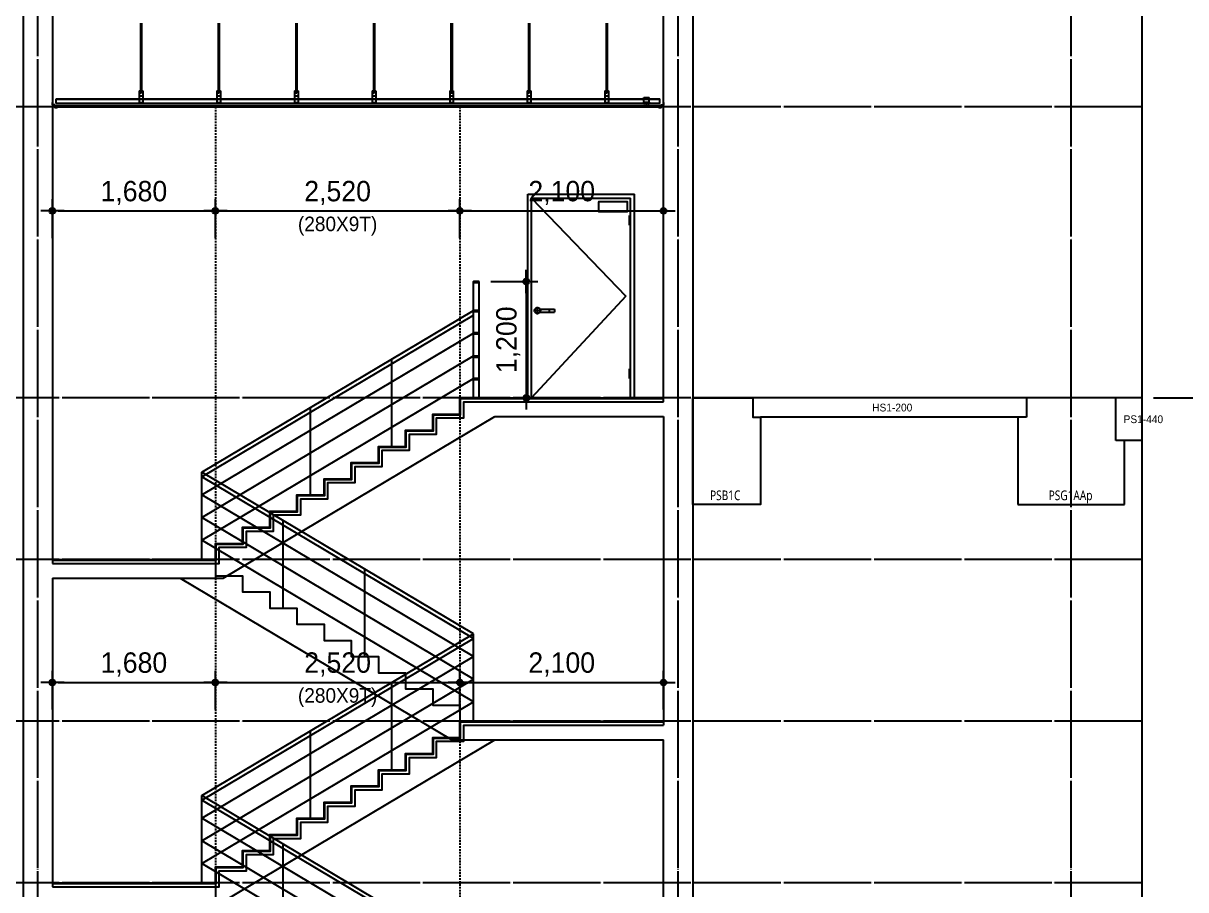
# Model space of a CAD drawing. Header units: millimetres. Extents: x 11948722 to 13111668, y -10771712 to -10232988.
# Drawn here: x 12690416 to 12702398, y -10476774 to -10467841 of the extents above; entities that cross this region are included whole.
import ezdxf
from ezdxf.enums import TextEntityAlignment as Align

# ---------------------------------------------------------------- set-up
doc = ezdxf.new("R2010")
doc.units = ezdxf.units.MM
doc.header["$LTSCALE"] = 150
doc.header["$MEASUREMENT"] = 0
for name, pattern in [('CEN', [6.2, 6, -0.1, 0, -0.1]), ('Xref-계단단면도$0$H', [1, 0.6, -0.4]), ('Xref-계단단면도$0$HIDDEN', [0.375, 0.25, -0.125])]:
    doc.linetypes.add(name, pattern=pattern)
doc.layers.get('0').update_dxf_attribs({"linetype": 'CONTINUOUS'})
doc.layers.get('Defpoints').update_dxf_attribs({"color": 117, "linetype": 'CONTINUOUS'})
for name, color, linetype in [('A-중심선', 10, 'CEN'), ('CON-C', 2, 'CONTINUOUS'), ('ELE-8', 8, 'CONTINUOUS'), ('Xref-계단단면도$0$3 dim0', 7, 'CONTINUOUS'), ('Xref-계단단면도$0$4', 4, 'CONTINUOUS'), ('Xref-계단단면도$0$8', 8, 'CONTINUOUS'), ('Xref-계단단면도$0$A-CEIL', 6, 'CONTINUOUS'), ('Xref-계단단면도$0$A-DIM', 7, 'CONTINUOUS'), ('Xref-계단단면도$0$FIN', 5, 'CONTINUOUS')]:
    doc.layers.add(name, color=color, linetype=linetype)
doc.styles.get("Standard").update_dxf_attribs({"font": 'NanumGothic.ttf'})
doc.styles.add('Xref-계단단면도$0$나눔고딕 Se', font='')
doc.styles.add('Xref-계단단면도$0$돋움', font='')
doc.styles.get('Xref-계단단면도$0$나눔고딕 Se').set_extended_font_data('Dotum')
doc.styles.get('Xref-계단단면도$0$돋움').set_extended_font_data('Dotum')
doc.dimstyles.new('Xref-계단단면도$0$A1-100', dxfattribs={"dimtxt": 3, "dimasz": 1, "dimexe": 2, "dimexo": 2, "dimgap": 1, "dimtad": 1, "dimdec": 0, "dimzin": 12, "dimdsep": 46, "dimlunit": 6, "dimtxsty": 'Xref-계단단면도$0$나눔고딕 Se', "dimblk1": 'Xref-계단단면도$0$DIMDOT', "dimblk2": 'Xref-계단단면도$0$DIMDOT', "dimsah": 1, "dimcen": -1, "dimdle": 2, "dimclrd": 256, "dimclre": 256, "dimclrt": 3, "dimadec": 0, "dimazin": 0, "dimtfac": 1, "dimtdec": 0, "dimtix": 1, "dimtmove": 2, "dimatfit": 3, "dimldrblk": 'Xref-계단단면도$0$DIMDOT', "dimfxl": 1, "dimtvp": 1, "dimtolj": 1, "dimtzin": 12, "dimlwd": -1, "dimlwe": -1, "dimarcsym": 0})

# ---------------------------------------------------------------- blocks, each defined once
blk = doc.blocks.new('Xref-계단단면도$0$DIMDOT')
at = {"color": 0}
blk.add_line((-2, 0), (2, 0), dxfattribs=at)
for radius in [0.5, 0.25]:
    blk.add_circle((0, 0), radius, dxfattribs=at)
blk = doc.blocks.new('*D627')
at = {"layer": 'Defpoints', "color": 0, "ltscale": 1200}
for p in [(12701946, -10471704), (12701946, -10481704), (12704946, -10481704)]:
    blk.add_point(p, dxfattribs=at)
at = {"layer": 'Xref-계단단면도$0$3 dim0'}
for p, q in [((12702066, -10471704), (12705066, -10471704)), ((12704946, -10471764), (12704946, -10481644)), ((12702066, -10481704), (12705066, -10481704))]:
    blk.add_line(p, q, dxfattribs=at)
at = {"layer": 'Xref-계단단면도$0$3 dim0', "ltscale": 1200, "xscale": 60, "yscale": 60, "zscale": 60}
for p, rotation in [((12704946, -10471704), 90), ((12704946, -10481704), 270)]:
    blk.add_blockref('Xref-계단단면도$0$DIMDOT', p, dxfattribs=dict(at, rotation=rotation))
at = {"layer": 'Xref-계단단면도$0$3 dim0', "color": 3, "ltscale": 1200, "insert": (12704761, -10476704), "char_height": 210, "attachment_point": 5, "rotation": 90, "style": 'Xref-계단단면도$0$나눔고딕 Se'}
blk.add_mtext('\\A1;10,000', dxfattribs=at)
blk = doc.blocks.new('*D631')
at = {"layer": 'Defpoints', "color": 0, "ltscale": 1200}
for p in [(12701946, -10461704), (12705546, -10461704), (12701946, -10491704)]:
    blk.add_point(p, dxfattribs=at)
at = {"layer": 'Xref-계단단면도$0$3 dim0'}
for p, q in [((12702066, -10461704), (12705666, -10461704)), ((12705546, -10491644), (12705546, -10461764)), ((12702066, -10491704), (12705666, -10491704))]:
    blk.add_line(p, q, dxfattribs=at)
at = {"layer": 'Xref-계단단면도$0$3 dim0', "ltscale": 1200, "xscale": 60, "yscale": 60, "zscale": 60}
for p, rotation in [((12705546, -10461704), 90), ((12705546, -10491704), 270)]:
    blk.add_blockref('Xref-계단단면도$0$DIMDOT', p, dxfattribs=dict(at, rotation=rotation))
at = {"layer": 'Xref-계단단면도$0$3 dim0', "color": 3, "ltscale": 1200, "insert": (12705361, -10476704), "char_height": 210, "attachment_point": 5, "rotation": 90, "style": 'Xref-계단단면도$0$나눔고딕 Se'}
blk.add_mtext('\\A1;30,000', dxfattribs=at)
blk = doc.blocks.new('*D672')
at = {"layer": 'Defpoints', "color": 0, "ltscale": 1200}
for p in [(12701946, -10461704), (12704946, -10461704), (12701946, -10471704)]:
    blk.add_point(p, dxfattribs=at)
at = {"layer": 'Xref-계단단면도$0$3 dim0'}
for p, q in [((12702066, -10461704), (12705066, -10461704)), ((12704946, -10471644), (12704946, -10461764)), ((12702066, -10471704), (12705066, -10471704))]:
    blk.add_line(p, q, dxfattribs=at)
at = {"layer": 'Xref-계단단면도$0$3 dim0', "ltscale": 1200, "xscale": 60, "yscale": 60, "zscale": 60}
for p, rotation in [((12704946, -10461704), 90), ((12704946, -10471704), 270)]:
    blk.add_blockref('Xref-계단단면도$0$DIMDOT', p, dxfattribs=dict(at, rotation=rotation))
at = {"layer": 'Xref-계단단면도$0$3 dim0', "color": 3, "ltscale": 1200, "insert": (12704761, -10466704), "char_height": 210, "attachment_point": 5, "rotation": 90, "style": 'Xref-계단단면도$0$나눔고딕 Se'}
blk.add_mtext('\\A1;10,000', dxfattribs=at)
blk = doc.blocks.new('*D654')
at = {"layer": 'Defpoints', "color": 0, "lineweight": -3, "ltscale": 1200}
for p in [(12692396, -10474637), (12690716, -10475037), (12692396, -10475037)]:
    blk.add_point(p, dxfattribs=at)
at = {"layer": 'Xref-계단단면도$0$3 dim0'}
for p, q in [((12690716, -10474917), (12690716, -10474517)), ((12692396, -10474917), (12692396, -10474517)), ((12690776, -10474637), (12692336, -10474637))]:
    blk.add_line(p, q, dxfattribs=at)
at = {"layer": 'Xref-계단단면도$0$3 dim0', "ltscale": 1200, "xscale": 60, "yscale": 60, "zscale": 60, "rotation": 180}
blk.add_blockref('Xref-계단단면도$0$DIMDOT', (12690716, -10474637), dxfattribs=at)
at = {"layer": 'Xref-계단단면도$0$3 dim0', "ltscale": 1200, "xscale": 60, "yscale": 60, "zscale": 60}
blk.add_blockref('Xref-계단단면도$0$DIMDOT', (12692396, -10474637), dxfattribs=at)
at = {"layer": 'Xref-계단단면도$0$3 dim0', "color": 3, "ltscale": 1200, "insert": (12691556, -10474451), "char_height": 210, "attachment_point": 5, "style": 'Xref-계단단면도$0$나눔고딕 Se'}
blk.add_mtext('\\A1;1,680', dxfattribs=at)
blk = doc.blocks.new('*D655')
at = {"layer": 'Defpoints', "color": 0, "lineweight": -3, "ltscale": 1200}
for p in [(12694916, -10474637), (12692396, -10475037), (12694916, -10475037)]:
    blk.add_point(p, dxfattribs=at)
at = {"layer": 'Xref-계단단면도$0$3 dim0'}
for p, q in [((12692396, -10474917), (12692396, -10474517)), ((12694916, -10474917), (12694916, -10474517)), ((12692456, -10474637), (12694856, -10474637))]:
    blk.add_line(p, q, dxfattribs=at)
at = {"layer": 'Xref-계단단면도$0$3 dim0', "ltscale": 1200, "xscale": 60, "yscale": 60, "zscale": 60, "rotation": 180}
blk.add_blockref('Xref-계단단면도$0$DIMDOT', (12692396, -10474637), dxfattribs=at)
at = {"layer": 'Xref-계단단면도$0$3 dim0', "ltscale": 1200, "xscale": 60, "yscale": 60, "zscale": 60}
blk.add_blockref('Xref-계단단면도$0$DIMDOT', (12694916, -10474637), dxfattribs=at)
at = {"layer": 'Xref-계단단면도$0$3 dim0', "color": 3, "ltscale": 1200, "char_height": 210, "attachment_point": 5, "style": 'Xref-계단단면도$0$나눔고딕 Se'}
for s, insert in [('\\A1;2,520', (12693656, -10474451)), ('\\H0.714286x;(280X9T)', (12693656, -10474793))]:
    blk.add_mtext(s, dxfattribs=dict(at, insert=insert))
blk = doc.blocks.new('*D656')
at = {"layer": 'Defpoints', "color": 0, "lineweight": -3, "ltscale": 1200}
for p in [(12697016, -10474637), (12694916, -10475037), (12697016, -10475037)]:
    blk.add_point(p, dxfattribs=at)
at = {"layer": 'Xref-계단단면도$0$3 dim0'}
for p, q in [((12694916, -10474917), (12694916, -10474517)), ((12697016, -10474917), (12697016, -10474517)), ((12694976, -10474637), (12696956, -10474637))]:
    blk.add_line(p, q, dxfattribs=at)
at = {"layer": 'Xref-계단단면도$0$3 dim0', "ltscale": 1200, "xscale": 60, "yscale": 60, "zscale": 60, "rotation": 180}
blk.add_blockref('Xref-계단단면도$0$DIMDOT', (12694916, -10474637), dxfattribs=at)
at = {"layer": 'Xref-계단단면도$0$3 dim0', "ltscale": 1200, "xscale": 60, "yscale": 60, "zscale": 60}
blk.add_blockref('Xref-계단단면도$0$DIMDOT', (12697016, -10474637), dxfattribs=at)
at = {"layer": 'Xref-계단단면도$0$3 dim0', "color": 3, "ltscale": 1200, "insert": (12695966, -10474451), "char_height": 210, "attachment_point": 5, "style": 'Xref-계단단면도$0$나눔고딕 Se'}
blk.add_mtext('\\A1;2,100', dxfattribs=at)
blk = doc.blocks.new('*D657')
at = {"layer": 'Defpoints', "color": 0, "lineweight": -3, "ltscale": 1200}
for p in [(12692396, -10469776), (12690716, -10470176), (12692396, -10470176)]:
    blk.add_point(p, dxfattribs=at)
at = {"layer": 'Xref-계단단면도$0$3 dim0'}
for p, q in [((12690716, -10470056), (12690716, -10469656)), ((12692396, -10470056), (12692396, -10469656)), ((12690776, -10469776), (12692336, -10469776))]:
    blk.add_line(p, q, dxfattribs=at)
at = {"layer": 'Xref-계단단면도$0$3 dim0', "ltscale": 1200, "xscale": 60, "yscale": 60, "zscale": 60, "rotation": 180}
blk.add_blockref('Xref-계단단면도$0$DIMDOT', (12690716, -10469776), dxfattribs=at)
at = {"layer": 'Xref-계단단면도$0$3 dim0', "ltscale": 1200, "xscale": 60, "yscale": 60, "zscale": 60}
blk.add_blockref('Xref-계단단면도$0$DIMDOT', (12692396, -10469776), dxfattribs=at)
at = {"layer": 'Xref-계단단면도$0$3 dim0', "color": 3, "ltscale": 1200, "insert": (12691556, -10469591), "char_height": 210, "attachment_point": 5, "style": 'Xref-계단단면도$0$나눔고딕 Se'}
blk.add_mtext('\\A1;1,680', dxfattribs=at)
blk = doc.blocks.new('*D658')
at = {"layer": 'Defpoints', "color": 0, "lineweight": -3, "ltscale": 1200}
for p in [(12694916, -10469776), (12692396, -10470176), (12694916, -10470176)]:
    blk.add_point(p, dxfattribs=at)
at = {"layer": 'Xref-계단단면도$0$3 dim0'}
for p, q in [((12692396, -10470056), (12692396, -10469656)), ((12694916, -10470056), (12694916, -10469656)), ((12692456, -10469776), (12694856, -10469776))]:
    blk.add_line(p, q, dxfattribs=at)
at = {"layer": 'Xref-계단단면도$0$3 dim0', "ltscale": 1200, "xscale": 60, "yscale": 60, "zscale": 60, "rotation": 180}
blk.add_blockref('Xref-계단단면도$0$DIMDOT', (12692396, -10469776), dxfattribs=at)
at = {"layer": 'Xref-계단단면도$0$3 dim0', "ltscale": 1200, "xscale": 60, "yscale": 60, "zscale": 60}
blk.add_blockref('Xref-계단단면도$0$DIMDOT', (12694916, -10469776), dxfattribs=at)
at = {"layer": 'Xref-계단단면도$0$3 dim0', "color": 3, "ltscale": 1200, "char_height": 210, "attachment_point": 5, "style": 'Xref-계단단면도$0$나눔고딕 Se'}
for s, insert in [('\\A1;2,520', (12693656, -10469591)), ('\\H0.714286x;(280X9T)', (12693656, -10469932))]:
    blk.add_mtext(s, dxfattribs=dict(at, insert=insert))
blk = doc.blocks.new('*D659')
at = {"layer": 'Defpoints', "color": 0, "lineweight": -3, "ltscale": 1200}
for p in [(12697016, -10469776), (12694916, -10470176), (12697016, -10470176)]:
    blk.add_point(p, dxfattribs=at)
at = {"layer": 'Xref-계단단면도$0$3 dim0'}
for p, q in [((12694916, -10470056), (12694916, -10469656)), ((12697016, -10470056), (12697016, -10469656)), ((12694976, -10469776), (12696956, -10469776))]:
    blk.add_line(p, q, dxfattribs=at)
at = {"layer": 'Xref-계단단면도$0$3 dim0', "ltscale": 1200, "xscale": 60, "yscale": 60, "zscale": 60, "rotation": 180}
blk.add_blockref('Xref-계단단면도$0$DIMDOT', (12694916, -10469776), dxfattribs=at)
at = {"layer": 'Xref-계단단면도$0$3 dim0', "ltscale": 1200, "xscale": 60, "yscale": 60, "zscale": 60}
blk.add_blockref('Xref-계단단면도$0$DIMDOT', (12697016, -10469776), dxfattribs=at)
at = {"layer": 'Xref-계단단면도$0$3 dim0', "color": 3, "ltscale": 1200, "insert": (12695966, -10469591), "char_height": 210, "attachment_point": 5, "style": 'Xref-계단단면도$0$나눔고딕 Se'}
blk.add_mtext('\\A1;2,100', dxfattribs=at)
blk = doc.blocks.new('*D669')
at = {"layer": 'Defpoints', "color": 0, "lineweight": -3, "ltscale": 1200}
for p in [(12695116, -10470504), (12695116, -10471704), (12695601, -10471704)]:
    blk.add_point(p, dxfattribs=at)
at = {"layer": 'Xref-계단단면도$0$3 dim0'}
for p, q in [((12695236, -10470504), (12695721, -10470504)), ((12695601, -10470564), (12695601, -10471644)), ((12695236, -10471704), (12695721, -10471704))]:
    blk.add_line(p, q, dxfattribs=at)
at = {"layer": 'Xref-계단단면도$0$3 dim0', "ltscale": 1200, "xscale": 60, "yscale": 60, "zscale": 60}
for p, rotation in [((12695601, -10470504), 90), ((12695601, -10471704), 270)]:
    blk.add_blockref('Xref-계단단면도$0$DIMDOT', p, dxfattribs=dict(at, rotation=rotation))
at = {"layer": 'Xref-계단단면도$0$3 dim0', "color": 3, "ltscale": 1200, "insert": (12695415, -10471104), "char_height": 210, "attachment_point": 5, "rotation": 90, "style": 'Xref-계단단면도$0$나눔고딕 Se'}
blk.add_mtext('\\A1;1,200', dxfattribs=at)
blk = doc.blocks.new('A$C52377B3B')
at = {"layer": 'ELE-8', "ltscale": 300}
for p, q in [((-1100, 2100), (0, 2100)), ((-1100, 0), (-1100, 2100)), ((-1060, 2060), (-90, 1050)), ((-1060, 2060), (-40, 2060)), ((-1060, 0), (-1060, 2060)), ((-40, 0), (-40, 2060)), ((0, 0), (0, 2100)), ((-50, 1880), (-40, 1880)), ((-50, 1780), (-50, 1880)), ((-50, 1780), (-40, 1780)), ((-90, 1050), (-1060, 0)), ((-1040, 900), (-960, 900)), ((-1000, 860), (-1000, 940)), ((-974, 915), (-824, 915)), ((-974, 885), (-824, 885)), ((-50, 300), (-40, 300)), ((-50, 200), (-50, 300)), ((-50, 200), (-40, 200)), ((-1100, 0), (0, 0))]:
    blk.add_line(p, q, dxfattribs=at)
blk.add_lwpolyline([(-372, 2023), (-372, 1924, 0.414214), (-371, 1923), (-72, 1923, 0.414214), (-72, 1924), (-72, 2023, 0.414214), (-72, 2023), (-371, 2023, 0.414214)], format="xyb", close=True, dxfattribs=at)
blk.add_circle((-1000, 900), 30, dxfattribs=at)
for start, end in [(150, 210), (330, 30)]:
    blk.add_arc((-850, 900), 30, start, end, dxfattribs=at)
blk = doc.blocks.new('PSB1C')
at = {"layer": 'CON-C', "ltscale": 1200, "flags": 128}
blk.add_lwpolyline([(-350, 0), (-350, 1100), (270, 1100), (270, 900), (350, 900), (350, 0)], close=True, dxfattribs=at)
at = {"layer": 'Defpoints', "color": 1, "width": 0.8}
blk.add_text('PSB1C', height=99.8, dxfattribs=at).set_placement((-171, 96), align=Align.MIDDLE_LEFT)
blk = doc.blocks.new('PSG1AAp')
at = {"layer": 'CON-C', "ltscale": 1200}
for p, q in [((460, 1100), (-460, 1100)), ((-460, 1100), (-460, 900)), ((460, 660), (460, 1100)), ((-550, 900), (-550, 0)), ((-460, 900), (-550, 900)), ((550, 660), (460, 660)), ((550, 0), (550, 660)), ((-550, 0), (550, 0))]:
    blk.add_line(p, q, dxfattribs=at)
at = {"layer": 'Defpoints', "color": 1, "width": 0.8}
blk.add_text('PSG1AAp', height=99.8, dxfattribs=at).set_placement((-231, 96), align=Align.MIDDLE_LEFT)
blk = doc.blocks.new('zw$3F14')
at = {"layer": 'Xref-계단단면도$0$A-CEIL', "ltscale": 1200}
for p, q in [((0, 0), (0, 1200)), ((60, 0), (60, 1200))]:
    blk.add_line(p, q, dxfattribs=at)
at = {"layer": 'Xref-계단단면도$0$A-CEIL', "color": 4, "ltscale": 1200}
for points in [[(60, 1200), (0, 1200), (0, 1191), (60, 1191)], [(60, 900), (0, 900), (0, 891), (60, 891)], [(60, 670), (0, 670), (0, 661), (60, 661)], [(60, 430), (0, 430), (0, 421), (60, 421)], [(60, 200), (0, 200), (0, 191), (60, 191)]]:
    blk.add_lwpolyline(points, close=True, dxfattribs=at)

msp = doc.modelspace()

# ---------------------------------------------------------------- linework, layer by layer
at = {"layer": 'A-중심선'}
for p, q in [((12690565.8, -10505384.5), (12690565.8, -10458703.5)), ((12697165.8, -10505384.5), (12697165.8, -10458703.5)), ((12701215.8, -10505384.5), (12701215.8, -10458703.5)), ((12701946.5, -10468703.5), (12684320.5, -10468703.5)), ((12701946.5, -10471703.5), (12684320.5, -10471703.5)), ((12701946.5, -10473370.2), (12684320.5, -10473370.2)), ((12701946.5, -10475036.9), (12684320.5, -10475036.9)), ((12701946.5, -10476703.5), (12684320.5, -10476703.5))]:
    msp.add_line(p, q, dxfattribs=at)
at = {"layer": 'CON-C', "ltscale": 1200}
for p, q in [((12697315.8, -10461953.5), (12697315.8, -10501943.5)), ((12690715.8, -10462203.6), (12690715.8, -10473410.2)), ((12697015.8, -10471743.5), (12697015.8, -10462204.4)), ((12690415.8, -10463153.5), (12690415.8, -10501943.5)), ((12692477, -10473560.2), (12695277, -10471893.5)), ((12695277, -10471893.5), (12697015.8, -10471893.5)), ((12690715.8, -10473560.2), (12690715.8, -10476743.5)), ((12690715.8, -10473560.2), (12692477, -10473560.2)), ((12692477, -10476893.5), (12695277, -10475226.9)), ((12695277, -10475226.9), (12697015.8, -10475226.9))]:
    msp.add_line(p, q, dxfattribs=at)
for points in [[(12700755.8, -10471703.5), (12697935.8, -10471703.5)], [(12701946.5, -10471703.5), (12701675.8, -10471703.5)], [(12697015.8, -10471893.5), (12697015.8, -10475076.9)], [(12700665.8, -10471903.5), (12698015.8, -10471903.5)], [(12701946.5, -10472143.5), (12701765.8, -10472143.5)], [(12697015.8, -10478410.2), (12697015.8, -10475226.9)]]:
    msp.add_lwpolyline(points, dxfattribs=at)
at = {"layer": 'CON-C', "ltscale": 1200, "flags": 128}
for points in [[(12690715.8, -10473410.2), (12692435.8, -10473410.2), (12692435.8, -10473243.5), (12692715.8, -10473243.5), (12692715.8, -10473076.9), (12692995.8, -10473076.9), (12692995.8, -10472910.2), (12693275.8, -10472910.2), (12693275.8, -10472743.5), (12693555.8, -10472743.5), (12693555.8, -10472576.9), (12693835.8, -10472576.9), (12693835.8, -10472410.2), (12694115.8, -10472410.2), (12694115.8, -10472243.5), (12694395.8, -10472243.5), (12694395.8, -10472076.9), (12694675.8, -10472076.9), (12694675.8, -10471910.2), (12694955.8, -10471910.2), (12694955.8, -10471743.5), (12697015.8, -10471743.5)], [(12690715.8, -10476743.5), (12692435.8, -10476743.5), (12692435.8, -10476576.9), (12692715.8, -10476576.9), (12692715.8, -10476410.2), (12692995.8, -10476410.2), (12692995.8, -10476243.5), (12693275.8, -10476243.5), (12693275.8, -10476076.9), (12693555.8, -10476076.9), (12693555.8, -10475910.2), (12693835.8, -10475910.2), (12693835.8, -10475743.5), (12694115.8, -10475743.5), (12694115.8, -10475576.9), (12694395.8, -10475576.9), (12694395.8, -10475410.2), (12694675.8, -10475410.2), (12694675.8, -10475243.5), (12694955.8, -10475243.5), (12694955.8, -10475076.9), (12697015.8, -10475076.9)]]:
    msp.add_lwpolyline(points, dxfattribs=at)
at = {"layer": 'Defpoints', "ltscale": 1200}
msp.add_lwpolyline([(12684320.5, -10458703.5), (12701946.5, -10458703.5), (12701946.5, -10505384.5), (12684320.5, -10505384.5)], close=True, dxfattribs=at)
at = {"layer": 'ELE-8', "ltscale": 300}
for p, q in [((12695055.8, -10474136.9), (12692255.8, -10472470.2)), ((12692255.8, -10473370.2), (12692255.8, -10472470.2)), ((12695055.8, -10474183.4), (12692255.8, -10472516.7)), ((12695055.8, -10474369.6), (12692255.8, -10472702.9)), ((12695055.8, -10474602.4), (12692255.8, -10472935.7)), ((12693095.8, -10473870.2), (12693095.8, -10472970.2)), ((12695055.8, -10474835.1), (12692255.8, -10473168.4)), ((12693935.8, -10474370.2), (12693935.8, -10473470.2)), ((12690715.8, -10473560.2), (12692034.5, -10473560.2)), ((12692034.5, -10473560.2), (12694834.5, -10475226.9)), ((12695055.8, -10475036.9), (12695055.8, -10474136.9)), ((12694834.5, -10475226.9), (12697015.8, -10475226.9)), ((12695055.8, -10477470.2), (12692255.8, -10475803.5)), ((12692255.8, -10476703.5), (12692255.8, -10475803.5)), ((12695055.8, -10477516.7), (12692255.8, -10475850.1)), ((12695055.8, -10477702.9), (12692255.8, -10476036.3)), ((12695055.8, -10477935.7), (12692255.8, -10476269)), ((12693095.8, -10477203.5), (12693095.8, -10476303.5)), ((12695055.8, -10478168.4), (12692255.8, -10476501.8))]:
    msp.add_line(p, q, dxfattribs=at)
at = {"layer": 'ELE-8', "ltscale": 300, "flags": 128}
for points in [[(12690715.8, -10473370.2), (12692395.8, -10473370.2), (12692395.8, -10473536.9), (12692675.8, -10473536.9), (12692675.8, -10473703.5), (12692955.8, -10473703.5), (12692955.8, -10473870.2), (12693235.8, -10473870.2), (12693235.8, -10474036.9), (12693515.8, -10474036.9), (12693515.8, -10474203.5), (12693795.8, -10474203.5), (12693795.8, -10474370.2), (12694075.8, -10474370.2), (12694075.8, -10474536.9), (12694355.8, -10474536.9), (12694355.8, -10474703.5), (12694635.8, -10474703.5), (12694635.8, -10474870.2), (12694915.8, -10474870.2), (12694915.8, -10475036.9), (12697015.8, -10475036.9)], [(12690715.8, -10476703.5), (12692395.8, -10476703.5), (12692395.8, -10476870.2), (12692675.8, -10476870.2), (12692675.8, -10477036.9), (12692955.8, -10477036.9), (12692955.8, -10477203.5), (12693235.8, -10477203.5), (12693235.8, -10477370.2), (12693515.8, -10477370.2), (12693515.8, -10477536.9), (12693795.8, -10477536.9), (12693795.8, -10477703.5), (12694075.8, -10477703.5), (12694075.8, -10477870.2), (12694355.8, -10477870.2), (12694355.8, -10478036.9), (12694635.8, -10478036.9), (12694635.8, -10478203.5), (12694915.8, -10478203.5), (12694915.8, -10478370.2), (12697015.8, -10478370.2)]]:
    msp.add_lwpolyline(points, dxfattribs=at)
at = {"layer": 'Xref-계단단면도$0$4', "ltscale": 0.1}
for points in [[(12690765.8, -10468709.5), (12690765.8, -10468703.5), (12690764.8, -10468703.5), (12690764.8, -10468708.5), (12690741.8, -10468708.5), (12690741.8, -10468683.5), (12690716.8, -10468683.5), (12690716.8, -10468659.5), (12690715.8, -10468659.5), (12690715.8, -10468684.5), (12690740.8, -10468684.5), (12690740.8, -10468709.5), (12690765.8, -10468709.5)], [(12696965.8, -10468709.5), (12696965.8, -10468703.5), (12696966.8, -10468703.5), (12696966.8, -10468708.5), (12696989.8, -10468708.5), (12696989.8, -10468683.5), (12697014.8, -10468683.5), (12697014.8, -10468659.5), (12697015.8, -10468659.5), (12697015.8, -10468684.5), (12696990.8, -10468684.5), (12696990.8, -10468709.5), (12696965.8, -10468709.5)]]:
    msp.add_lwpolyline(points, dxfattribs=at)
at = {"layer": 'Xref-계단단면도$0$8'}
for p, q in [((12691624.2, -10467841), (12691624.2, -10468534.8)), ((12691635.4, -10467841), (12691635.4, -10468534.8)), ((12692424.2, -10467841), (12692424.2, -10468534.8)), ((12692435.4, -10467841), (12692435.4, -10468534.8)), ((12693224.2, -10467841), (12693224.2, -10468534.8)), ((12693235.4, -10467841), (12693235.4, -10468534.8)), ((12694024.2, -10467841), (12694024.2, -10468534.8)), ((12694035.4, -10467841), (12694035.4, -10468534.8)), ((12694824.2, -10467841), (12694824.2, -10468534.8)), ((12694835.4, -10467841), (12694835.4, -10468534.8)), ((12695624.2, -10467841), (12695624.2, -10468534.8)), ((12695635.4, -10467841), (12695635.4, -10468534.8)), ((12696424.2, -10467841), (12696424.2, -10468534.8)), ((12696435.4, -10467841), (12696435.4, -10468534.8)), ((12691611, -10468538.5), (12691611, -10468657.3)), ((12691611, -10468538.5), (12691648.5, -10468538.5)), ((12691611, -10468542.3), (12691648.5, -10468542.3)), ((12691611, -10468588.5), (12691648.5, -10468588.5)), ((12691618.5, -10468534.8), (12691641, -10468534.8)), ((12691618.5, -10468534.8), (12691618.5, -10468538.5)), ((12691618.5, -10468542.3), (12691618.5, -10468546)), ((12691618.5, -10468546), (12691641, -10468546)), ((12691622.3, -10468534.8), (12691622.3, -10468538.5)), ((12691622.3, -10468542.3), (12691622.3, -10468546)), ((12691624.2, -10468529.8), (12691635.4, -10468529.8)), ((12691624.2, -10468532.3), (12691635.4, -10468532.3)), ((12691624.2, -10468546), (12691624.2, -10468557.3)), ((12691624.2, -10468547.3), (12691635.4, -10468547.3)), ((12691624.2, -10468549.8), (12691635.4, -10468549.8)), ((12691624.2, -10468552.3), (12691635.4, -10468552.3)), ((12691624.2, -10468554.8), (12691635.4, -10468554.8)), ((12691624.2, -10468554.8), (12691635.4, -10468554.8)), ((12691624.2, -10468557.3), (12691635.4, -10468557.3)), ((12691635.4, -10468546), (12691635.4, -10468557.3)), ((12691637.3, -10468534.8), (12691637.3, -10468538.5)), ((12691637.3, -10468542.3), (12691637.3, -10468546)), ((12691641, -10468534.8), (12691641, -10468538.5)), ((12691641, -10468542.3), (12691641, -10468546)), ((12691648.5, -10468538.5), (12691648.5, -10468657.3)), ((12692411, -10468538.5), (12692411, -10468657.3)), ((12692411, -10468538.5), (12692448.5, -10468538.5)), ((12692411, -10468542.3), (12692448.5, -10468542.3)), ((12692411, -10468588.5), (12692448.5, -10468588.5)), ((12692418.5, -10468534.8), (12692441, -10468534.8)), ((12692418.5, -10468534.8), (12692418.5, -10468538.5)), ((12692418.5, -10468542.3), (12692418.5, -10468546)), ((12692418.5, -10468546), (12692441, -10468546)), ((12692422.3, -10468534.8), (12692422.3, -10468538.5)), ((12692422.3, -10468542.3), (12692422.3, -10468546)), ((12692424.2, -10468529.8), (12692435.4, -10468529.8)), ((12692424.2, -10468532.3), (12692435.4, -10468532.3)), ((12692424.2, -10468546), (12692424.2, -10468557.3)), ((12692424.2, -10468547.3), (12692435.4, -10468547.3)), ((12692424.2, -10468549.8), (12692435.4, -10468549.8)), ((12692424.2, -10468552.3), (12692435.4, -10468552.3)), ((12692424.2, -10468554.8), (12692435.4, -10468554.8)), ((12692424.2, -10468554.8), (12692435.4, -10468554.8)), ((12692424.2, -10468557.3), (12692435.4, -10468557.3)), ((12692435.4, -10468546), (12692435.4, -10468557.3)), ((12692437.3, -10468534.8), (12692437.3, -10468538.5)), ((12692437.3, -10468542.3), (12692437.3, -10468546)), ((12692441, -10468534.8), (12692441, -10468538.5)), ((12692441, -10468542.3), (12692441, -10468546)), ((12692448.5, -10468538.5), (12692448.5, -10468657.3)), ((12693211, -10468538.5), (12693211, -10468657.3)), ((12693211, -10468538.5), (12693248.5, -10468538.5)), ((12693211, -10468542.3), (12693248.5, -10468542.3)), ((12693211, -10468588.5), (12693248.5, -10468588.5)), ((12693218.5, -10468534.8), (12693241, -10468534.8)), ((12693218.5, -10468534.8), (12693218.5, -10468538.5)), ((12693218.5, -10468542.3), (12693218.5, -10468546)), ((12693218.5, -10468546), (12693241, -10468546)), ((12693222.3, -10468534.8), (12693222.3, -10468538.5)), ((12693222.3, -10468542.3), (12693222.3, -10468546)), ((12693224.2, -10468529.8), (12693235.4, -10468529.8)), ((12693224.2, -10468532.3), (12693235.4, -10468532.3)), ((12693224.2, -10468546), (12693224.2, -10468557.3)), ((12693224.2, -10468547.3), (12693235.4, -10468547.3)), ((12693224.2, -10468549.8), (12693235.4, -10468549.8)), ((12693224.2, -10468552.3), (12693235.4, -10468552.3)), ((12693224.2, -10468554.8), (12693235.4, -10468554.8)), ((12693224.2, -10468554.8), (12693235.4, -10468554.8)), ((12693224.2, -10468557.3), (12693235.4, -10468557.3)), ((12693235.4, -10468546), (12693235.4, -10468557.3)), ((12693237.3, -10468534.8), (12693237.3, -10468538.5)), ((12693237.3, -10468542.3), (12693237.3, -10468546)), ((12693241, -10468534.8), (12693241, -10468538.5)), ((12693241, -10468542.3), (12693241, -10468546)), ((12693248.5, -10468538.5), (12693248.5, -10468657.3)), ((12694011, -10468538.5), (12694011, -10468657.3)), ((12694011, -10468538.5), (12694048.5, -10468538.5)), ((12694011, -10468542.3), (12694048.5, -10468542.3)), ((12694011, -10468588.5), (12694048.5, -10468588.5)), ((12694018.5, -10468534.8), (12694041, -10468534.8)), ((12694018.5, -10468534.8), (12694018.5, -10468538.5)), ((12694018.5, -10468542.3), (12694018.5, -10468546)), ((12694018.5, -10468546), (12694041, -10468546)), ((12694022.3, -10468534.8), (12694022.3, -10468538.5)), ((12694022.3, -10468542.3), (12694022.3, -10468546)), ((12694024.2, -10468529.8), (12694035.4, -10468529.8)), ((12694024.2, -10468532.3), (12694035.4, -10468532.3)), ((12694024.2, -10468546), (12694024.2, -10468557.3)), ((12694024.2, -10468547.3), (12694035.4, -10468547.3)), ((12694024.2, -10468549.8), (12694035.4, -10468549.8)), ((12694024.2, -10468552.3), (12694035.4, -10468552.3)), ((12694024.2, -10468554.8), (12694035.4, -10468554.8)), ((12694024.2, -10468554.8), (12694035.4, -10468554.8)), ((12694024.2, -10468557.3), (12694035.4, -10468557.3)), ((12694035.4, -10468546), (12694035.4, -10468557.3)), ((12694037.3, -10468534.8), (12694037.3, -10468538.5)), ((12694037.3, -10468542.3), (12694037.3, -10468546)), ((12694041, -10468534.8), (12694041, -10468538.5)), ((12694041, -10468542.3), (12694041, -10468546)), ((12694048.5, -10468538.5), (12694048.5, -10468657.3)), ((12694811, -10468538.5), (12694848.5, -10468538.5)), ((12694811, -10468538.5), (12694811, -10468657.3)), ((12694811, -10468542.3), (12694848.5, -10468542.3)), ((12694811, -10468588.5), (12694848.5, -10468588.5)), ((12694818.5, -10468534.8), (12694841, -10468534.8)), ((12694818.5, -10468534.8), (12694818.5, -10468538.5)), ((12694818.5, -10468542.3), (12694818.5, -10468546)), ((12694818.5, -10468546), (12694841, -10468546)), ((12694822.3, -10468534.8), (12694822.3, -10468538.5)), ((12694822.3, -10468542.3), (12694822.3, -10468546)), ((12694824.2, -10468529.8), (12694835.4, -10468529.8)), ((12694824.2, -10468532.3), (12694835.4, -10468532.3)), ((12694824.2, -10468546), (12694824.2, -10468557.3)), ((12694824.2, -10468547.3), (12694835.4, -10468547.3)), ((12694824.2, -10468549.8), (12694835.4, -10468549.8)), ((12694824.2, -10468552.3), (12694835.4, -10468552.3)), ((12694824.2, -10468554.8), (12694835.4, -10468554.8)), ((12694824.2, -10468554.8), (12694835.4, -10468554.8)), ((12694824.2, -10468557.3), (12694835.4, -10468557.3)), ((12694835.4, -10468546), (12694835.4, -10468557.3)), ((12694837.3, -10468534.8), (12694837.3, -10468538.5)), ((12694837.3, -10468542.3), (12694837.3, -10468546)), ((12694841, -10468534.8), (12694841, -10468538.5)), ((12694841, -10468542.3), (12694841, -10468546)), ((12694848.5, -10468538.5), (12694848.5, -10468657.3)), ((12695611, -10468538.5), (12695611, -10468657.3)), ((12695611, -10468538.5), (12695648.5, -10468538.5)), ((12695611, -10468542.3), (12695648.5, -10468542.3)), ((12695611, -10468588.5), (12695648.5, -10468588.5)), ((12695618.5, -10468534.8), (12695618.5, -10468538.5)), ((12695618.5, -10468534.8), (12695641, -10468534.8)), ((12695618.5, -10468542.3), (12695618.5, -10468546)), ((12695618.5, -10468546), (12695641, -10468546)), ((12695622.3, -10468534.8), (12695622.3, -10468538.5)), ((12695622.3, -10468542.3), (12695622.3, -10468546)), ((12695624.2, -10468529.8), (12695635.4, -10468529.8)), ((12695624.2, -10468532.3), (12695635.4, -10468532.3)), ((12695624.2, -10468546), (12695624.2, -10468557.3)), ((12695624.2, -10468547.3), (12695635.4, -10468547.3)), ((12695624.2, -10468549.8), (12695635.4, -10468549.8)), ((12695624.2, -10468552.3), (12695635.4, -10468552.3)), ((12695624.2, -10468554.8), (12695635.4, -10468554.8)), ((12695624.2, -10468554.8), (12695635.4, -10468554.8)), ((12695624.2, -10468557.3), (12695635.4, -10468557.3)), ((12695635.4, -10468546), (12695635.4, -10468557.3)), ((12695637.3, -10468534.8), (12695637.3, -10468538.5)), ((12695637.3, -10468542.3), (12695637.3, -10468546)), ((12695641, -10468534.8), (12695641, -10468538.5)), ((12695641, -10468542.3), (12695641, -10468546)), ((12695648.5, -10468538.5), (12695648.5, -10468657.3)), ((12696411, -10468538.5), (12696411, -10468657.3)), ((12696411, -10468538.5), (12696448.5, -10468538.5)), ((12696411, -10468542.3), (12696448.5, -10468542.3)), ((12696411, -10468588.5), (12696448.5, -10468588.5)), ((12696418.5, -10468534.8), (12696418.5, -10468538.5)), ((12696418.5, -10468534.8), (12696441, -10468534.8)), ((12696418.5, -10468542.3), (12696418.5, -10468546)), ((12696418.5, -10468546), (12696441, -10468546)), ((12696422.3, -10468534.8), (12696422.3, -10468538.5)), ((12696422.3, -10468542.3), (12696422.3, -10468546)), ((12696424.2, -10468529.8), (12696435.4, -10468529.8)), ((12696424.2, -10468532.3), (12696435.4, -10468532.3)), ((12696424.2, -10468546), (12696424.2, -10468557.3)), ((12696424.2, -10468547.3), (12696435.4, -10468547.3)), ((12696424.2, -10468549.8), (12696435.4, -10468549.8)), ((12696424.2, -10468552.3), (12696435.4, -10468552.3)), ((12696424.2, -10468554.8), (12696435.4, -10468554.8)), ((12696424.2, -10468554.8), (12696435.4, -10468554.8)), ((12696424.2, -10468557.3), (12696435.4, -10468557.3)), ((12696435.4, -10468546), (12696435.4, -10468557.3)), ((12696437.3, -10468534.8), (12696437.3, -10468538.5)), ((12696437.3, -10468542.3), (12696437.3, -10468546)), ((12696441, -10468534.8), (12696441, -10468538.5)), ((12696441, -10468542.3), (12696441, -10468546)), ((12696448.5, -10468538.5), (12696448.5, -10468657.3)), ((12696812.2, -10468604.8), (12696868.4, -10468604.8)), ((12696812.2, -10468648.5), (12696812.2, -10468604.8)), ((12696812.2, -10468607.3), (12696868.4, -10468607.3)), ((12696812.2, -10468616), (12696815.9, -10468616)), ((12696817.9, -10468616), (12696820.9, -10468616)), ((12696820.9, -10468610.1), (12696820.9, -10468604.8)), ((12696820.9, -10468616), (12696820.9, -10468611.8)), ((12696835.9, -10468610.1), (12696835.9, -10468604.8)), ((12696835.9, -10468616), (12696835.9, -10468611.8)), ((12696835.9, -10468616), (12696839, -10468616)), ((12696840.7, -10468616), (12696844.7, -10468616)), ((12696844.7, -10468610.1), (12696844.7, -10468604.8)), ((12696844.7, -10468616), (12696844.7, -10468611.8)), ((12696859.7, -10468610.1), (12696859.7, -10468604.8)), ((12696859.7, -10468616), (12696859.7, -10468611.8)), ((12696859.7, -10468616), (12696863.5, -10468616)), ((12696864.8, -10468616), (12696868.4, -10468616)), ((12696868.4, -10468648.5), (12696868.4, -10468604.8)), ((12691611, -10468657.3), (12691648.5, -10468657.3)), ((12692411, -10468657.3), (12692448.5, -10468657.3)), ((12693211, -10468657.3), (12693248.5, -10468657.3)), ((12694011, -10468657.3), (12694048.5, -10468657.3)), ((12694811, -10468657.3), (12694848.5, -10468657.3)), ((12695611, -10468657.3), (12695648.5, -10468657.3)), ((12696411, -10468657.3), (12696448.5, -10468657.3)), ((12696818.4, -10468654.8), (12696812.2, -10468648.5)), ((12696812.2, -10468654.8), (12696818.4, -10468654.8)), ((12696812.2, -10468678.5), (12696812.2, -10468654.8)), ((12696819.7, -10468678.5), (12696812.2, -10468678.5)), ((12696814.7, -10468657.3), (12696818.4, -10468657.3)), ((12696814.7, -10468676), (12696814.7, -10468657.3)), ((12696814.7, -10468664.8), (12696865.9, -10468664.8)), ((12696817.6, -10468676), (12696814.7, -10468676)), ((12696818.4, -10468657.3), (12696818.4, -10468654.8)), ((12696818.4, -10468654.8), (12696862.2, -10468654.8)), ((12696848.4, -10468678.5), (12696832.2, -10468678.5)), ((12696846.3, -10468676), (12696834.3, -10468676)), ((12696868.4, -10468678.5), (12696860.9, -10468678.5)), ((12696862.2, -10468654.8), (12696868.4, -10468648.5)), ((12696862.2, -10468657.3), (12696862.2, -10468654.8)), ((12696862.2, -10468654.8), (12696868.4, -10468654.8)), ((12696862.2, -10468657.3), (12696865.9, -10468657.3)), ((12696865.9, -10468676), (12696863.1, -10468676)), ((12696865.9, -10468657.3), (12696865.9, -10468676)), ((12696868.4, -10468654.8), (12696868.4, -10468678.5))]:
    msp.add_line(p, q, dxfattribs=at)
at = {"layer": 'Xref-계단단면도$0$8', "linetype": 'Xref-계단단면도$0$HIDDEN', "ltscale": 0.1}
for p, q in [((12690754.8, -10468623.5), (12696976.8, -10468623.5)), ((12690754.8, -10468663.5), (12696976.8, -10468663.5))]:
    msp.add_line(p, q, dxfattribs=at)
at = {"layer": 'Xref-계단단면도$0$8'}
for centre, radius, start, end in [((12696825.9, -10468678.5), 8.75, 16.60155, 163.39845), ((12696825.9, -10468678.5), 6.25, 0, 180), ((12696854.7, -10468678.5), 8.75, 16.60155, 163.39845), ((12696854.7, -10468678.5), 6.25, 0, 180)]:
    msp.add_arc(centre, radius, start, end, dxfattribs=at)
at = {"layer": 'Xref-계단단면도$0$A-CEIL', "ltscale": 1200}
for p, q in [((12692255.8, -10472470.2), (12695055.8, -10470803.5)), ((12692255.8, -10472516.7), (12695055.8, -10470850.1)), ((12692255.8, -10472702.9), (12695055.8, -10471036.3)), ((12692255.8, -10472935.7), (12695055.8, -10471269)), ((12694215.8, -10472203.5), (12694215.8, -10471303.5)), ((12692255.8, -10473168.4), (12695055.8, -10471501.8)), ((12693375.8, -10472703.5), (12693375.8, -10471803.5)), ((12692255.8, -10473370.2), (12692255.8, -10472470.2)), ((12692255.8, -10475803.5), (12695055.8, -10474136.9)), ((12692255.8, -10475850.1), (12695055.8, -10474183.4)), ((12695055.8, -10475036.9), (12695055.8, -10474136.9)), ((12692255.8, -10476036.3), (12695055.8, -10474369.6)), ((12692255.8, -10476269), (12695055.8, -10474602.4)), ((12694215.8, -10475536.9), (12694215.8, -10474636.9)), ((12692255.8, -10476501.8), (12695055.8, -10474835.1)), ((12693375.8, -10476036.9), (12693375.8, -10475136.9)), ((12692255.8, -10476703.5), (12692255.8, -10475803.5))]:
    msp.add_line(p, q, dxfattribs=at)
at = {"layer": 'Xref-계단단면도$0$A-CEIL', "ltscale": 1200, "flags": 128}
for points in [[(12690715.8, -10473370.2), (12692395.8, -10473370.2), (12692395.8, -10473203.5), (12692675.8, -10473203.5), (12692675.8, -10473036.9), (12692955.8, -10473036.9), (12692955.8, -10472870.2), (12693235.8, -10472870.2), (12693235.8, -10472703.5), (12693515.8, -10472703.5), (12693515.8, -10472536.9), (12693795.8, -10472536.9), (12693795.8, -10472370.2), (12694075.8, -10472370.2), (12694075.8, -10472203.5), (12694355.8, -10472203.5), (12694355.8, -10472036.9), (12694635.8, -10472036.9), (12694635.8, -10471870.2), (12694915.8, -10471870.2), (12694915.8, -10471703.5), (12697015.8, -10471703.5)], [(12690715.8, -10473377.2), (12692402.8, -10473377.2), (12692402.8, -10473210.5), (12692682.8, -10473210.5), (12692682.8, -10473043.9), (12692962.8, -10473043.9), (12692962.8, -10472877.2), (12693242.8, -10472877.2), (12693242.8, -10472710.5), (12693522.8, -10472710.5), (12693522.8, -10472543.9), (12693802.8, -10472543.9), (12693802.8, -10472377.2), (12694082.8, -10472377.2), (12694082.8, -10472210.5), (12694362.8, -10472210.5), (12694362.8, -10472043.9), (12694642.8, -10472043.9), (12694642.8, -10471877.2), (12694922.8, -10471877.2), (12694922.8, -10471710.5), (12697015.8, -10471710.5)], [(12690715.8, -10476703.5), (12692395.8, -10476703.5), (12692395.8, -10476536.9), (12692675.8, -10476536.9), (12692675.8, -10476370.2), (12692955.8, -10476370.2), (12692955.8, -10476203.5), (12693235.8, -10476203.5), (12693235.8, -10476036.9), (12693515.8, -10476036.9), (12693515.8, -10475870.2), (12693795.8, -10475870.2), (12693795.8, -10475703.5), (12694075.8, -10475703.5), (12694075.8, -10475536.9), (12694355.8, -10475536.9), (12694355.8, -10475370.2), (12694635.8, -10475370.2), (12694635.8, -10475203.5), (12694915.8, -10475203.5), (12694915.8, -10475036.9), (12697015.8, -10475036.9)], [(12690715.8, -10476710.5), (12692402.8, -10476710.5), (12692402.8, -10476543.9), (12692682.8, -10476543.9), (12692682.8, -10476377.2), (12692962.8, -10476377.2), (12692962.8, -10476210.5), (12693242.8, -10476210.5), (12693242.8, -10476043.9), (12693522.8, -10476043.9), (12693522.8, -10475877.2), (12693802.8, -10475877.2), (12693802.8, -10475710.5), (12694082.8, -10475710.5), (12694082.8, -10475543.9), (12694362.8, -10475543.9), (12694362.8, -10475377.2), (12694642.8, -10475377.2), (12694642.8, -10475210.5), (12694922.8, -10475210.5), (12694922.8, -10475043.9), (12697015.8, -10475043.9)]]:
    msp.add_lwpolyline(points, dxfattribs=at)
at = {"layer": 'Xref-계단단면도$0$A-DIM', "color": 135, "linetype": 'Xref-계단단면도$0$H', "ltscale": 0.2}
for p, q in [((12692395.8, -10468703.5), (12692395.8, -10501046.1)), ((12694915.8, -10468703.5), (12694915.8, -10486348.8))]:
    msp.add_line(p, q, dxfattribs=at)
at = {"layer": 'Xref-계단단면도$0$FIN', "color": 8}
for p, q in [((12690754.8, -10468667.3), (12690754.8, -10468619.8)), ((12690754.8, -10468619.8), (12696976.8, -10468619.8)), ((12696976.8, -10468667.3), (12696976.8, -10468619.8)), ((12690754.8, -10468667.3), (12696976.8, -10468667.3))]:
    msp.add_line(p, q, dxfattribs=at)
at = {"layer": 'Xref-계단단면도$0$FIN', "color": 150}
for p, q in [((12690754.8, -10468691), (12696976.8, -10468691)), ((12690754.8, -10468703.5), (12696976.8, -10468703.5))]:
    msp.add_line(p, q, dxfattribs=at)
at = {"layer": 'Xref-계단단면도$0$FIN', "color": 150, "flags": 128}
for points in [[(12690754.8, -10468691), (12690754.8, -10468703.5)], [(12696976.8, -10468691), (12696976.8, -10468703.5)]]:
    msp.add_lwpolyline(points, dxfattribs=at)

# ---------------------------------------------------------------- block references
at = {"layer": 'CON-C', "ltscale": 1200}
for name, p in [('A$C52377B3B', (12696715.8, -10471703.5)), ('PSB1C', (12697665.8, -10472803.5)), ('PSG1AAp', (12701215.8, -10472803.5))]:
    msp.add_blockref(name, p, dxfattribs=at)
at = {"layer": 'Xref-계단단면도$0$A-CEIL', "ltscale": 1200}
msp.add_blockref('zw$3F14', (12695055.8, -10471703.5), dxfattribs=at)

# ---------------------------------------------------------------- texts
at = {"layer": 'Defpoints', "style": 'Xref-계단단면도$0$돋움'}
for s, p in [('HS1-200', (12699166.4, -10471843)), ('PS1-440', (12701757.3, -10471963.2))]:
    msp.add_text(s, height=80, dxfattribs=at).set_placement(p)

# ---------------------------------------------------------------- dimensions: what is measured, and where the dimension line sits
at = {"layer": 'Xref-계단단면도$0$3 dim0'}
for base, p1, p2, angle, picture, middle in [((12705546.5, -10461703.5), (12701946.5, -10491703.5), (12701946.5, -10461703.5), 90, '*D631', (12705361.1, -10476703.5)), ((12704946.5, -10461703.5), (12701946.5, -10471703.5), (12701946.5, -10461703.5), 270, '*D672', (12704761.1, -10466703.5)), ((12695600.6, -10471703.5), (12695115.8, -10470503.5), (12695115.8, -10471703.5), 270, '*D669', (12695415.2, -10471103.5)), ((12704946.5, -10481703.5), (12701946.5, -10471703.5), (12701946.5, -10481703.5), 90, '*D627', (12704761.1, -10476703.5))]:
    dim = msp.add_linear_dim(base=base, p1=p1, p2=p2, angle=angle, dimstyle='Xref-계단단면도$0$A1-100', override={"dimscale": 60, "dimtxt": 3.5}, dxfattribs=at)
    dim.commit()
    dim.dimension.update_dxf_attribs({"geometry": picture, "text_midpoint": middle})
for base, p1, p2, picture, middle in [((12692395.8, -10469776.2), (12690715.8, -10470176.2), (12692395.8, -10470176.2), '*D657', (12691555.8, -10469590.9)), ((12697015.8, -10469776.2), (12694915.8, -10470176.2), (12697015.8, -10470176.2), '*D659', (12695965.8, -10469590.9)), ((12692395.8, -10474636.9), (12690715.8, -10475036.9), (12692395.8, -10475036.9), '*D654', (12691555.8, -10474451.5)), ((12697015.8, -10474636.9), (12694915.8, -10475036.9), (12697015.8, -10475036.9), '*D656', (12695965.8, -10474451.5))]:
    dim = msp.add_linear_dim(base=base, p1=p1, p2=p2, dimstyle='Xref-계단단면도$0$A1-100', override={"dimscale": 60, "dimtxt": 3.5, "dimblk1": 'Xref-계단단면도$0$DIMDOT', "dimblk2": 'Xref-계단단면도$0$DIMDOT'}, dxfattribs=at)
    dim.commit()
    dim.dimension.update_dxf_attribs({"geometry": picture, "text_midpoint": middle})
for base, p1, p2, picture, middle in [((12694915.8, -10469776.2), (12692395.8, -10470176.2), (12694915.8, -10470176.2), '*D658', (12693655.8, -10469776.2)), ((12694915.8, -10474636.9), (12692395.8, -10475036.9), (12694915.8, -10475036.9), '*D655', (12693655.8, -10474636.9))]:
    dim = msp.add_linear_dim(base=base, p1=p1, p2=p2, text='<>\\X\\H0.714286x;(280X9T)', dimstyle='Xref-계단단면도$0$A1-100', override={"dimscale": 60, "dimtxt": 3.5, "dimtxsty": 'Xref-계단단면도$0$나눔고딕 Se', "dimblk1": 'Xref-계단단면도$0$DIMDOT', "dimblk2": 'Xref-계단단면도$0$DIMDOT'}, dxfattribs=at)
    dim.commit()
    dim.dimension.update_dxf_attribs({"geometry": picture, "text_midpoint": middle})

doc.saveas('drawing.dxf')
